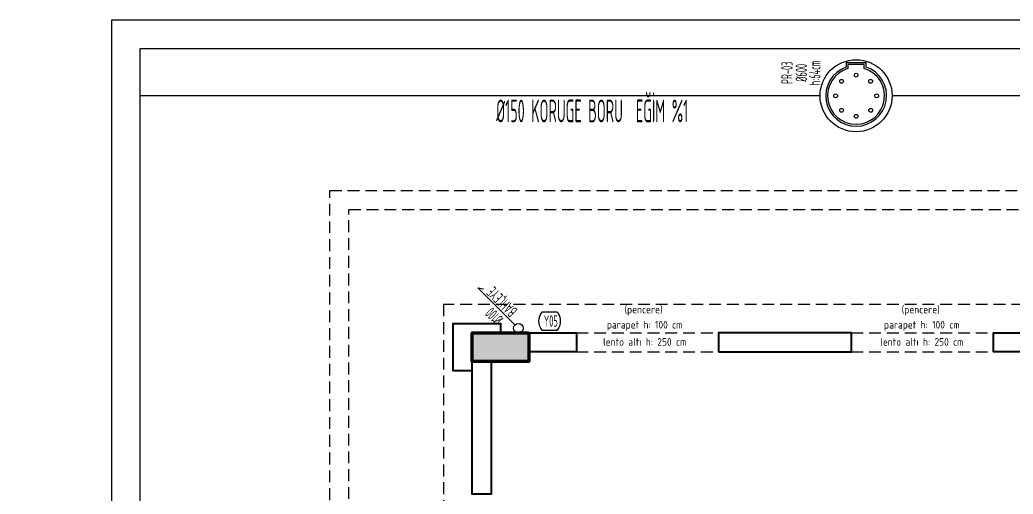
# Model space of a CAD drawing. Header units: centimetres. Extents: x 31 to 22766, y 238 to 3306.
# Drawn here: x 110 to 1158, y 2102 to 2602 of the extents above; entities that cross this region are included whole.
import ezdxf
from ezdxf.enums import TextEntityAlignment as Align
from ezdxf.xclip import XClip

# ---------------------------------------------------------------- set-up
doc = ezdxf.new("R2010")
doc.units = ezdxf.units.CM
doc.header["$XCLIPFRAME"] = 0
doc.linetypes.add('ACAD_ISO07W100', pattern=[3, 0, -3])
doc.linetypes.add('HIDDEN', pattern=[0.375, 0.25, -0.125])
for name, color, linetype, lineweight in [('00_BORDA_BETONARME', 5, 'Continuous', 70), ('00_BORDA_DUVAR', 8, 'Continuous', 40), ('00_BORDA_SIVA', 5, 'Continuous', 25), ('00_BORDA_TARAMA', 5, 'Continuous', 9), ('YAZI1', 8, 'Continuous', 5)]:
    doc.layers.add(name, color=color, linetype=linetype, lineweight=lineweight)
for name, color, linetype in [('izdüşüm', 8, 'ACAD_ISO07W100'), ('M-ST-PİSSU', 8, 'Continuous'), ('M-ST-TEFRİŞ', 8, 'Continuous'), ('M-ST-YAĞMUR SUYU', 6, 'RAINWATER')]:
    doc.layers.add(name, color=color, linetype=linetype)
doc.styles.add('SANSSERIF', font='geniso.shx')
doc.styles.add('ST', font='geniso.shx', dxfattribs={"width": 0.85, "height": 125})
doc.styles.get("Standard").update_dxf_attribs({"font": 'GENISO.shx'})
doc.styles.add('style1', font='GENISO.shx', dxfattribs={"height": 80})
doc.linetypes.add('RAINWATER', pattern='A,6,-0.4,[") )",Standard,S=1,R=0,X=-0.1,Y=-0.5],-1.1', length=7.5)
doc.linetypes.add('WASTEWATER', pattern='A,6,-0.4,[")",Standard,S=1,R=0,X=-0.1,Y=-0.375],-0.2', length=6.6)

# ---------------------------------------------------------------- blocks, each defined once
blk = doc.blocks.new('BETONARME PLANI')
at = {"layer": '00_BORDA_TARAMA'}
h = blk.add_hatch(dxfattribs=at)
h.set_pattern_fill('ANSI36', color=256)
h.set_pattern_definition([(45, (25862.2684, -18283.2323), (1.68379802, 6.1739261), [7.9375, -1.5875, 0, -1.5875])])
h.paths.add_polyline_path([(37985.6, 1232.6), (37985.6, 1202.6), (37925.6, 1202.6), (37925.6, 1232.6)])
h.paths.add_polyline_path([(37955.6, 902.6), (37985.6, 902.6), (37985.6, 842.6), (37955.6, 842.6)])
h.paths.add_polyline_path([(37985.6, 1792.6), (37985.6, 1762.6), (37925.6, 1762.6), (37925.6, 1792.6)])
h.paths.add_polyline_path([(37090.6, 842.6), (37130.6, 842.6), (37130.6, 882.6), (37090.6, 882.6)])
h.paths.add_polyline_path([(37985.6, 352.6), (37985.6, 322.6), (37925.6, 322.6), (37925.6, 352.6)])
h.paths.add_polyline_path([(37090.6, 1272.6), (37130.6, 1272.6), (37130.6, 1312.6), (37090.6, 1312.6)])
h.paths.add_polyline_path([(37555.6, 1302.6), (37585.6, 1302.6), (37585.6, 1202.6), (37555.6, 1202.6)])
h.paths.add_polyline_path([(37100.6, 382.6), (37130.6, 382.6), (37130.6, 322.6), (37100.6, 322.6)])
h.paths.add_polyline_path([(37130.6, 1752.6), (37130.6, 1792.6), (37100.6, 1792.6), (37100.6, 1752.6)])
h.paths.add_polyline_path([(37585.6, 352.6), (37585.6, 322.6), (37525.6, 322.6), (37525.6, 352.6)])
h.paths.add_polyline_path([(37585.6, 842.6), (37560.6, 842.6), (37560.6, 992.6), (37585.6, 992.6)])
h.paths.add_polyline_path([(36035.6, 382.6), (36065.6, 382.6), (36065.6, 322.6), (36035.6, 322.6)])
h.paths.add_polyline_path([(36645.6, 1792.6), (36675.6, 1792.6), (36675.6, 1732.6), (36645.6, 1732.6)])
h.paths.add_polyline_path([(35505.6, 382.6), (35535.6, 382.6), (35535.6, 322.6), (35505.6, 322.6)])
h.paths.add_polyline_path([(36065.6, 1792.6), (36065.6, 1767.6), (35915.6, 1767.6), (35915.6, 1792.6)])
h.paths.add_polyline_path([(37585.6, 1792.6), (37585.6, 1762.6), (37525.6, 1762.6), (37525.6, 1792.6)])
h.paths.add_polyline_path([(36645.6, 382.6), (36675.6, 382.6), (36675.6, 322.6), (36645.6, 322.6)])
h.paths.add_polyline_path([(36645.6, 902.6), (36675.6, 902.6), (36675.6, 842.6), (36645.6, 842.6)])
h.paths.add_polyline_path([(36065.6, 1297.6), (36065.6, 1272.6), (35915.6, 1272.6), (35915.6, 1297.6)])
h.paths.add_polyline_path([(35565.6, 1302.6), (35565.6, 1272.6), (35505.6, 1272.6), (35505.6, 1302.6)])
h.paths.add_polyline_path([(36035.6, 902.6), (36065.6, 902.6), (36065.6, 842.6), (36035.6, 842.6)])
h.paths.add_polyline_path([(35505.6, 902.6), (35535.6, 902.6), (35535.6, 842.6), (35505.6, 842.6)])
h.paths.add_polyline_path([(34925.6, 352.6), (34925.6, 322.6), (34865.6, 322.6), (34865.6, 352.6)])
h.paths.add_polyline_path([(34865.6, 992.6), (34890.6, 992.6), (34890.6, 842.6), (34865.6, 842.6)])
h.paths.add_polyline_path([(34925.6, 1792.6), (34925.6, 1762.6), (34865.6, 1762.6), (34865.6, 1792.6)])
h.paths.add_polyline_path([(34925.6, 1302.6), (34925.6, 1272.6), (34865.6, 1272.6), (34865.6, 1302.6)])
h.paths.add_polyline_path([(36645.6, 1332.6), (36675.6, 1332.6), (36675.6, 1272.6), (36645.6, 1272.6)])
h.paths.add_polyline_path([(35505.6, 1762.6), (35505.6, 1792.6), (35565.6, 1792.6), (35565.6, 1762.6)])
at = {"layer": '00_BORDA_BETONARME', "lineweight": 70, "ltscale": 3}
blk.add_lwpolyline([(34925.6, 1792.6), (34925.6, 1762.6), (34865.6, 1762.6), (34865.6, 1792.6)], close=True, dxfattribs=at)
blk = doc.blocks.new('DUVAR PLANI')
at = {"layer": '00_BORDA_DUVAR', "color": 4, "lineweight": 40}
blk.add_lwpolyline([(34865.6, 6752.6), (34845.6, 6752.6), (34845.6, 6802.6), (34895.6, 6802.6), (34895.6, 6792.6)], dxfattribs=at)
at = {"layer": '00_BORDA_DUVAR', "lineweight": 40}
for points in [[(34925.6, 6792.6), (34975.6, 6792.6), (34975.6, 6772.6), (34925.6, 6772.6)], [(35505.6, 6772.6), (35415.6, 6772.6), (35415.6, 6792.6), (35505.6, 6792.6)], [(34885.6, 6762.6), (34885.6, 6622.6), (34865.6, 6622.6), (34865.6, 6762.6)]]:
    blk.add_lwpolyline(points, dxfattribs=at)
blk.add_lwpolyline([(35125.6, 6772.6), (35265.6, 6772.6), (35265.6, 6792.6), (35125.6, 6792.6)], close=True, dxfattribs=at)
at = {"layer": '00_BORDA_SIVA', "color": 251, "linetype": 'HIDDEN', "ltscale": 50}
for p, q in [((34975.6, 6792.6), (35125.6, 6792.6)), ((35265.6, 6792.6), (35415.6, 6792.6)), ((34975.6, 6772.6), (35125.6, 6772.6)), ((35265.6, 6772.6), (35415.6, 6772.6))]:
    blk.add_line(p, q, dxfattribs=at)
blk.add_blockref('BETONARME PLANI', (0, 5000))
blk = doc.blocks.new('RÖG')
at = {"layer": 'M-ST-TEFRİŞ', "color": 7, "elevation": 0}
blk.add_lwpolyline([(2575.8, 8905.6), (2575.8, 8900.9, 5.906199), (2596.9, 8901), (2596.9, 8905.6)], format="xyb", close=True, dxfattribs=at)
blk.add_lwpolyline([(2577.8, 8903.6), (2577.8, 8899.5), (2577.8, 8899.5, 6.884952), (2594.9, 8899.5), (2594.9, 8899.5), (2594.9, 8903.6), (2577.8, 8903.6)], format="xyb", dxfattribs=at)
at = {"layer": 'M-ST-TEFRİŞ', "color": 7, "linetype": 'Continuous'}
blk.add_circle((2586.4, 8870.7, 0), 38, dxfattribs=at)
at = {"layer": 'M-ST-TEFRİŞ', "color": 7}
for centre in [(2586.4, 8892.4), (2571.1, 8886), (2601.7, 8886), (2564.8, 8870.7), (2608.1, 8870.7), (2571.1, 8855.4), (2601.8, 8855.4), (2586.5, 8849.1)]:
    blk.add_circle(centre, 2, dxfattribs=at)
blk = doc.blocks.new('G$CCD2FF134')
at = {"layer": 'M-ST-PİSSU', "color": 11, "linetype": 'WASTEWATER', "ltscale": 20}
for p, q in [((-2753, 250), (-3597, 250)), ((-1943, 250), (-2677, 250))]:
    blk.add_line(p, q, dxfattribs=at)
at = {"layer": 'M-ST-PİSSU', "color": 6, "linetype": 'Continuous', "ltscale": 5}
blk.add_circle((-3071.2, 5), 5, dxfattribs=at)
at = {"layer": 'M-ST-YAĞMUR SUYU', "ltscale": 5}
blk.add_line((-3074.8, 8.5), (-3113.9, 47.6), dxfattribs=at)
at = {"layer": 'M-ST-YAĞMUR SUYU', "ltscale": 10}
blk.add_line((-3113.9, 47.6), (-3107.9, 46.4), dxfattribs=at)
at = {"layer": 'M-ST-YAĞMUR SUYU', "ltscale": 5}
blk.add_lwpolyline([(-3030.6, 22.3, -0.369965), (-3030.6, 2.6), (-3045.9, 2.6, -0.369965), (-3045.9, 22.3)], format="xyb", close=True, dxfattribs=at)
at = {"layer": 'M-ST-TEFRİŞ', "color": 0, "linetype": 'Continuous'}
blk.add_blockref('RÖG', (-5301.4, -8620.7, 0), dxfattribs=at)
at = {"layer": 'M-ST-PİSSU', "color": 7, "linetype": 'WASTEWATER', "ltscale": 20, "style": 'ST', "width": 0.5}
blk.add_text('Ø150 KORUGE BORU  EĞİM %%%1 ', height=24, dxfattribs=at).set_placement((-3094.5, 222, -58.4))
at = {"layer": 'M-ST-TEFRİŞ', "color": 7, "ltscale": 50, "width": 0.5}
for s, rotation, p in [('PR-03', 90, (-2787.9, 274.2, 0)), ('h:64cm', 90.0501, (-2758.6, 274.2, 0)), ('Ø600', 90.0501, (-2772.8, 274.2, 0))]:
    blk.add_text(s, height=12, rotation=rotation, dxfattribs=at).set_placement(p, align=Align.MIDDLE_CENTER)
at = {"layer": 'M-ST-YAĞMUR SUYU', "color": 7, "ltscale": 10, "width": 0.5}
for s, p in [('BAHÇEYE', (-3071.5, 24.3)), ('Ø100', (-3086.4, 15.5))]:
    blk.add_text(s, height=12, rotation=135, dxfattribs=at).set_placement(p)
at = {"layer": 'M-ST-YAĞMUR SUYU', "color": 7, "ltscale": 5, "style": 'SANSSERIF', "width": 0.5}
blk.add_text('Y05', height=12, dxfattribs=at).set_placement((-3044.4, 6.6))

msp = doc.modelspace()

# ---------------------------------------------------------------- linework, layer by layer
for points in [[(207, 2602), (4087, 2602), (4087, 352), (207, 352)], [(237, 2572), (4057, 2572), (4057, 382), (237, 382)]]:
    msp.add_lwpolyline(points, close=True)
at = {"layer": 'izdüşüm', "color": 251, "linetype": 'HIDDEN', "ltscale": 50}
for points in [[(437, 2422), (3857, 2422), (3857, 652), (437, 652)], [(457, 2402), (3837, 2402), (3837, 672), (457, 672)], [(557, 772), (3737, 772), (3737, 2302), (557, 2302)]]:
    msp.add_lwpolyline(points, close=True, dxfattribs=at)

# ---------------------------------------------------------------- block references
ref = msp.add_blockref('G$CCD2FF134', (3707, 2272))
XClip(ref).set_block_clipping_path([(-3470.0000000001, -1889.9999999982), (349.9999999999, 300.0000000019)])
msp.add_blockref('DUVAR PLANI', (-34278.6, -4520.6))

# ---------------------------------------------------------------- texts
at = {"layer": 'YAZI1', "char_height": 8, "attachment_point": 1, "style": 'style1'}
for s, insert, width in [('\\pxsm1,qc;(pencere)', (713.2, 2300.7), 109.279), ('\\pxsm1,qc;(pencere)', (1005.5, 2300.7), 109.279), ('\\pxsm1,qc;parapet h: 100 cm', (203.3, 2284.6), 1131.573), ('\\pxsm1,qc;parapet h: 100 cm', (495.6, 2284.6), 1131.573), ('\\pxsm1,qc;lento altı h: 250 cm', (203.3, 2266.5), 1131.573), ('\\pxsm1,qc;lento altı h: 250 cm', (495.6, 2266.5), 1131.573)]:
    msp.add_mtext(s, dxfattribs=dict(at, insert=insert, width=width))

doc.saveas('drawing.dxf')
